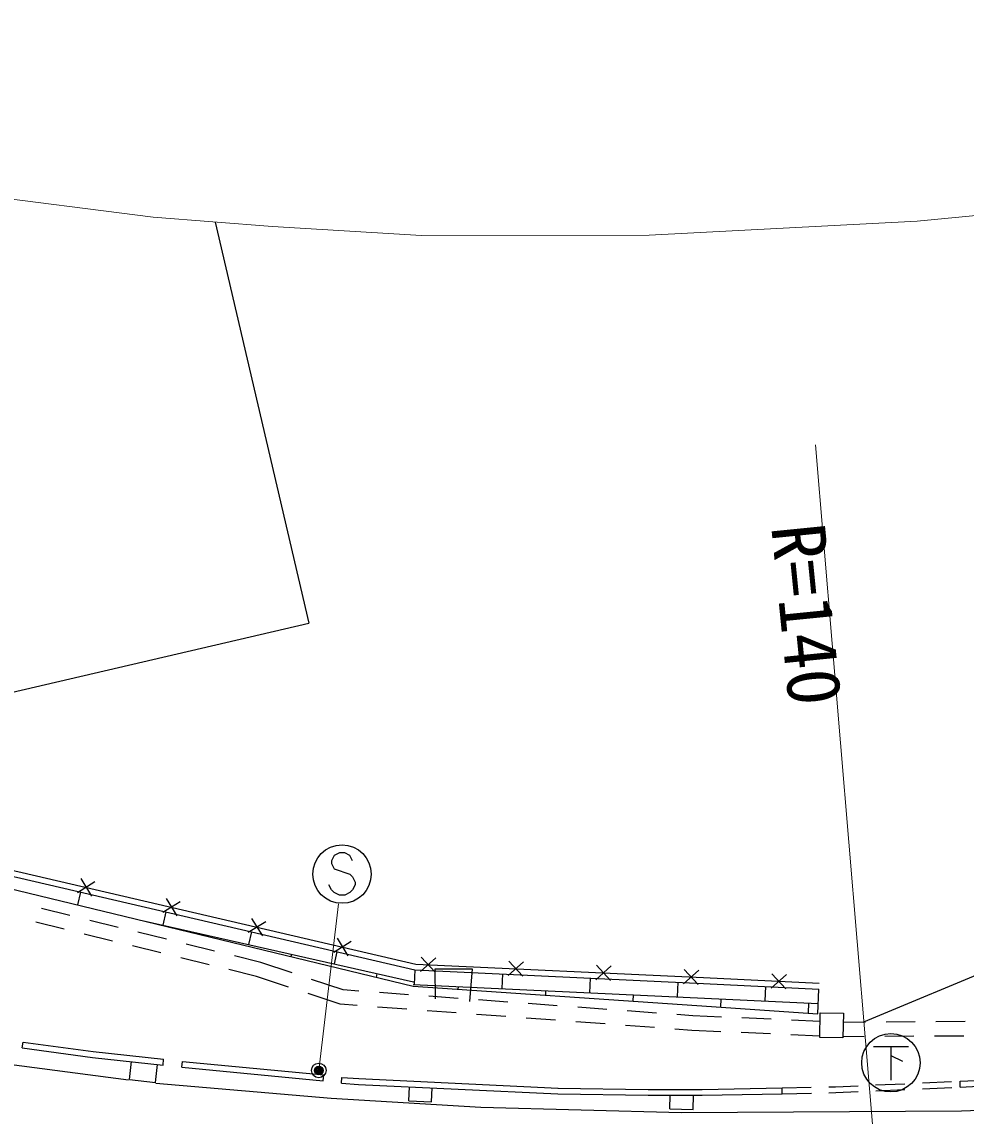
# Model space of a CAD drawing. Units: millimetres at full size, sheet at 1:1000; details may follow other scales. Extents: x 40000 to 680000, y 20000 to 380000.
# Drawn here: x 176464 to 208748, y 278009 to 315426 of the extents above; entities that cross this region are included whole.
import ezdxf
from ezdxf.enums import TextEntityAlignment as Align

# ---------------------------------------------------------------- set-up
doc = ezdxf.new("R2010")
doc.units = ezdxf.units.MM
doc.header["$LTSCALE"] = 1000
doc.header["$PDMODE"] = 32
doc.header["$PDSIZE"] = 500
doc.linetypes.add('CHAIN', pattern=[18.5, 12, -1.5, 3.5, -1.5])
for name, color, linetype, lineweight in [('M-BGD', 7, 'Continuous', 25), ('M-BGD-EXST', 7, 'Continuous', 25), ('M-BMK', 2, 'CHAIN', 13), ('M-STR-HTXT', 7, 'Continuous', 13), ('M-STR-STRC', 7, 'Continuous', 25)]:
    doc.layers.add(name, color=color, linetype=linetype, lineweight=lineweight)
doc.styles.add('ＭＳ ゴシック', font='')
doc.styles.get('ＭＳ ゴシック').set_extended_font_data('MS Gothic')

msp = doc.modelspace()

# ---------------------------------------------------------------- linework, layer by layer
at = {"layer": 'M-BGD'}
for p, q in [((183071, 308580), (186275, 294864)), ((178469, 285671), (178370, 285232)), ((178103, 284869), (177132, 285108)), ((181391, 284991), (181288, 284536)), ((177911, 284402), (176940, 284640)), ((179754, 284463), (178782, 284702)), ((180571, 284697), (189854, 282601)), ((179562, 283996), (178591, 284234)), ((181404, 284058), (180433, 284296)), ((182751, 284205), (182743, 284170)), ((184313, 284311), (184214, 283875)), ((181213, 283590), (180242, 283829)), ((183055, 283652), (182084, 283890)), ((187235, 283631), (187140, 283214)), ((182864, 283184), (181893, 283423)), ((184630, 283265), (183735, 283485)), ((185704, 282907), (184630, 283265)), ((185677, 283544), (185659, 283462)), ((184491, 282784), (183543, 283017)), ((188604, 282883), (188574, 282754)), ((189900, 283010), (189877, 282511)), ((185585, 282420), (184491, 282784)), ((187443, 282328), (186368, 282686)), ((189844, 282512), (203690, 281862)), ((192897, 282869), (192874, 282370)), ((195894, 282729), (195870, 282229)), ((198890, 282588), (198867, 282089)), ((187344, 281834), (186249, 282198)), ((187989, 282287), (187443, 282328)), ((189684, 282161), (188687, 282236)), ((191375, 282440), (191371, 282344)), ((194372, 282300), (194364, 282141)), ((197369, 282159), (197358, 281938)), ((201887, 282441), (201864, 281948)), ((203676, 281512), (203710, 282350)), ((187925, 281791), (187344, 281834)), ((191379, 282035), (190382, 282109)), ((193075, 281909), (192077, 281983)), ((194770, 281783), (193773, 281857)), ((200365, 282018), (200352, 281735)), ((203362, 281878), (203346, 281534)), ((189620, 281665), (188623, 281739)), ((191315, 281539), (190318, 281613)), ((193010, 281413), (192013, 281487)), ((196465, 281657), (195468, 281731)), ((198161, 281531), (197163, 281605)), ((199405, 281438), (198859, 281479)), ((200379, 281395), (199405, 281438)), ((194706, 281286), (193709, 281361)), ((196401, 281160), (195404, 281234)), ((198096, 281034), (197099, 281108)), ((202077, 281321), (201078, 281365)), ((203750, 281248), (202776, 281290)), ((204534, 281225), (205312, 281231)), ((206012, 281236), (207011, 281243)), ((207711, 281248), (208711, 281255)), ((199375, 280939), (198794, 280982)), ((200360, 280896), (199375, 280939)), ((202058, 280821), (201059, 280865)), ((203742, 280748), (202758, 280791)), ((205265, 280729), (204538, 280725)), ((206965, 280738), (205965, 280733)), ((208665, 280747), (207665, 280741)), ((176476, 280344), (176503, 280542)), ((181289, 279755), (181311, 279954)), ((181937, 279683), (181956, 279882)), ((181956, 279882), (186784, 279415)), ((180140, 279261), (180210, 279872)), ((181034, 279158), (181105, 279775)), ((181937, 279683), (186765, 279216)), ((180140, 279261), (181034, 279158)), ((186765, 279216), (186784, 279415)), ((187394, 279134), (187407, 279333)), ((207251, 279145), (208250, 279189)), ((208540, 279202), (214658, 279498)), ((208549, 279002), (208541, 279202)), ((208549, 279002), (214668, 279298)), ((189693, 278526), (189713, 279012)), ((190470, 278493), (190490, 278974)), ((202454, 278973), (203454, 278995)), ((202459, 278773), (202455, 278973)), ((202459, 278773), (203458, 278796)), ((204054, 279009), (204286, 279014)), ((204058, 278809), (204292, 278814)), ((204286, 279014), (205053, 279048)), ((204292, 278814), (205057, 278848)), ((205652, 279074), (206651, 279118)), ((205657, 278874), (206656, 278918)), ((207255, 278945), (208254, 278989)), ((189693, 278526), (190470, 278493)), ((198618, 278254), (198629, 278722)), ((199411, 278236), (199422, 278721)), ((198618, 278254), (199411, 278236))]:
    msp.add_line(p, q, dxfattribs=at)
for points in [[(205254, 281230), (209963, 283190), (210446, 285050), (210804, 287161), (212236, 288574), (213829, 289182), (215727, 289379), (216496, 290416), (216535, 292769), (216696, 294110), (216428, 294879), (216983, 295488), (215676, 296883), (214710, 296883), (214427, 297567), (214404, 299452), (214741, 300417), (215707, 300889), (216763, 301256), (217729, 302513), (217684, 303501)], [(166709, 299291), (168022, 293705), (170902, 294343), (171580, 291449), (186275, 294864)], [(160174, 295723), (160432, 295505), (167593, 289078), (169564, 287416), (176336, 285726), (189837, 282448), (199536, 281790), (203676, 281512)], [(160268, 295827), (167778, 289293), (169693, 287667), (176427, 286146), (189900, 283010), (199763, 282547), (203710, 282350)], [(190606, 282021), (190598, 283048), (191861, 283040), (191767, 281923)], [(176476, 280344), (178881, 280017), (181289, 279755)], [(176503, 280542), (178906, 280215), (181311, 279954)], [(187394, 279134), (187973, 279095), (194788, 278769)], [(187407, 279333), (187984, 279295), (194798, 278968)], [(194788, 278769), (197873, 278723), (199728, 278721), (202459, 278773)], [(194791, 278968), (197875, 278923), (199727, 278921), (202455, 278973)]]:
    msp.add_lwpolyline(points, dxfattribs=at)
msp.add_lwpolyline([(204550, 281525), (204537, 280684), (203741, 280696), (203754, 281538)], close=True, dxfattribs=at)
at = {"layer": 'M-BGD-EXST'}
for p, q in [((205577, 280384), (206777, 280384)), ((206177, 280384), (206177, 279234)), ((206177, 280084), (206577, 279884))]:
    msp.add_line(p, q, dxfattribs=at)
msp.add_circle((206177, 279834), 1000, dxfattribs=at)
at = {"layer": 'M-BMK'}
msp.add_arc((195088, 448288), 174222, 234.12753, 273.53353, dxfattribs=at)
at = {"layer": 'M-STR-HTXT'}
for p, q in [((205826, 274397), (203602, 300959)), ((186614, 279570), (187289, 285271))]:
    msp.add_line(p, q, dxfattribs=at)
msp.add_lwpolyline([(170555, 310253), (174688, 309542), (180947, 308749), (185030, 308425), (190122, 308127), (197912, 308129), (207078, 308609), (214170, 309297), (230652, 310816), (248310, 312374), (268759, 314153), (283103, 315426)], dxfattribs=at)
at = {"layer": 'M-STR-STRC'}
for p, q in [((187318, 287014), (187136, 286923)), ((187500, 287014), (187318, 287014)), ((187682, 286923), (187500, 287014)), ((187136, 286923), (187045, 286741)), ((187045, 286741), (187045, 286650)), ((187045, 286650), (187136, 286468)), ((187772, 286741), (187682, 286923)), ((187136, 286468), (187682, 286286)), ((187682, 286286), (187772, 286195)), ((178956, 286017), (178361, 285647)), ((178474, 286129), (178844, 285535)), ((187045, 285741), (186954, 285923)), ((187772, 286195), (187863, 286014)), ((187863, 285923), (187772, 285741)), ((187863, 286014), (187863, 285923)), ((187136, 285650), (187045, 285741)), ((187318, 285559), (187136, 285650)), ((187500, 285559), (187318, 285559)), ((187682, 285650), (187500, 285559)), ((187772, 285741), (187682, 285650)), ((181878, 285337), (181283, 284967)), ((181396, 285449), (181765, 284855)), ((184317, 284769), (184687, 284175)), ((184800, 284657), (184205, 284287)), ((187239, 284089), (187609, 283495)), ((187721, 283977), (187127, 283607)), ((190616, 283424), (190098, 282953)), ((190121, 283448), (190593, 282930)), ((193612, 283284), (193095, 282813)), ((193118, 283307), (193589, 282789)), ((196609, 283143), (196091, 282672)), ((196115, 283166), (196586, 282649)), ((199606, 283003), (199088, 282531)), ((199111, 283026), (199583, 282508)), ((202108, 282878), (202578, 282359)), ((202603, 282854), (202084, 282384))]:
    msp.add_line(p, q, dxfattribs=at)
for points in [[(160637, 295772), (167908, 289445), (169785, 287851), (176472, 286341), (189928, 283209), (199772, 282747), (203720, 282550)], [(170970, 280624), (175065, 279916), (180106, 279253)], [(181047, 279133), (187033, 278624), (192150, 278312), (199018, 278129), (208588, 278195), (215596, 278452)]]:
    msp.add_lwpolyline(points, dxfattribs=at)
for centre, radius in [((187409, 286286), 1000), ((186614, 279570), 150), ((186614, 279570), 120), ((186614, 279570), 90), ((186614, 279570), 60), ((186614, 279570), 30), ((186614, 279570), 20)]:
    msp.add_circle(centre, radius, dxfattribs=at)
msp.add_point((186614, 279570), dxfattribs=at)

# ---------------------------------------------------------------- texts
at = {"layer": 'M-STR-HTXT', "style": 'ＭＳ ゴシック'}
msp.add_text('R=140', height=1833, rotation=275.711, dxfattribs=at).set_placement((201535, 298123), align=Align.BOTTOM_LEFT)

doc.saveas('drawing.dxf')
